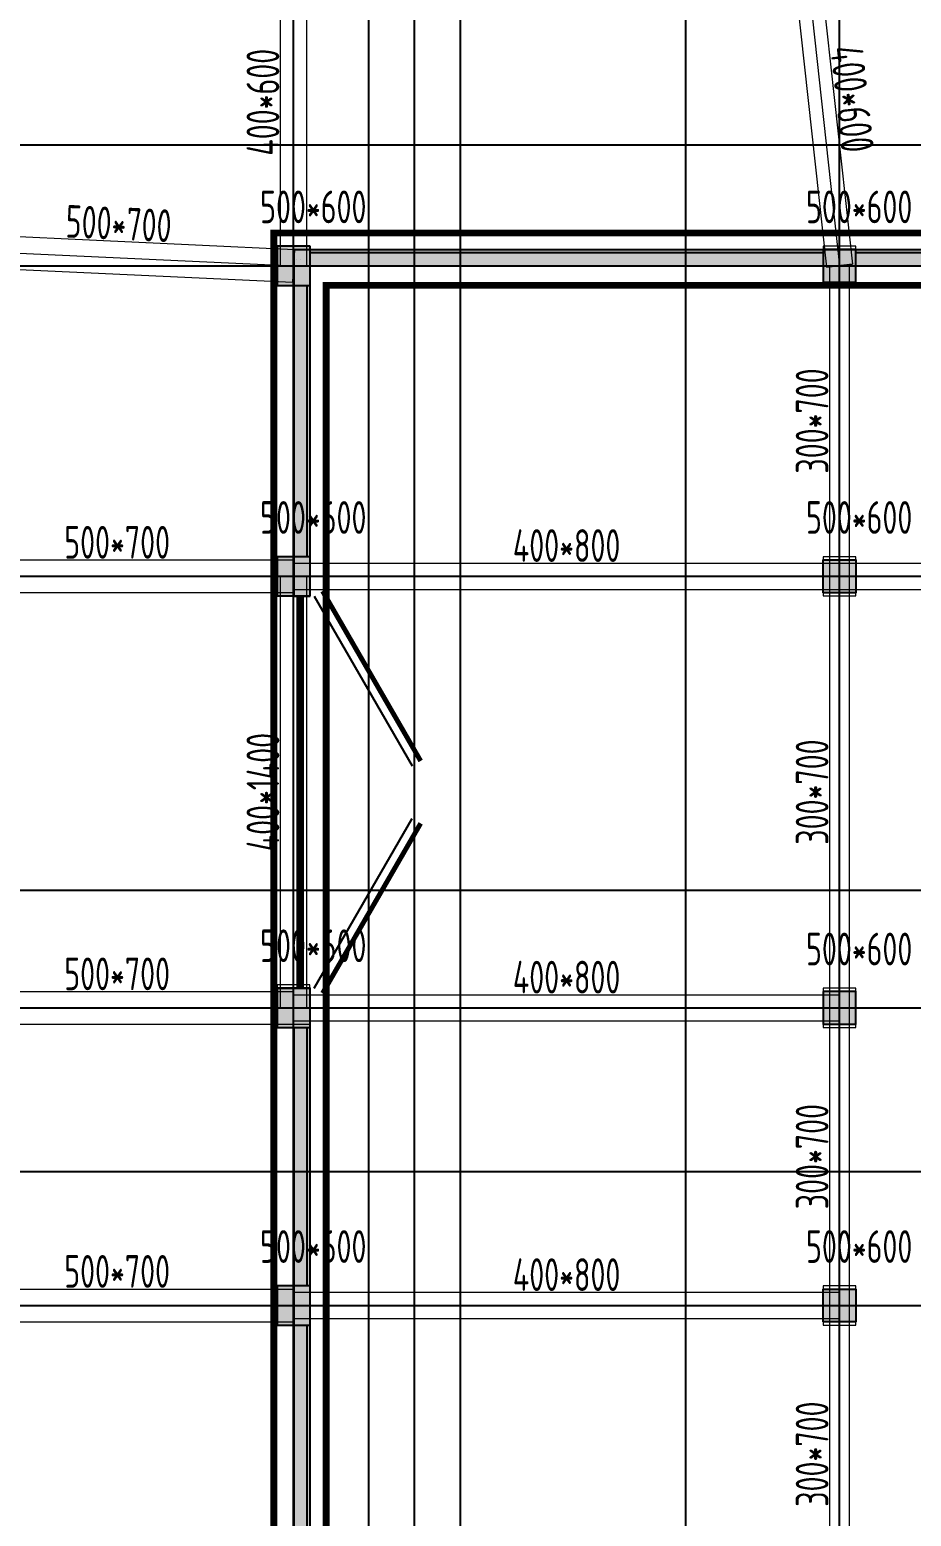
# Model space of a CAD drawing. Extents: x 369444 to 684549, y -549309 to 575337.
# Drawn here: x 460787 to 474271, y 371032 to 393766 of the extents above; entities that cross this region are included whole.
import ezdxf

# ---------------------------------------------------------------- set-up
doc = ezdxf.new("R2010")
doc.units = 0
doc.header["$LTSCALE"] = 1000
doc.header["$MEASUREMENT"] = 0
doc.linetypes.add('DASH', pattern=[0.35, 0.25, -0.1])
for name, color, linetype, lineweight, true_color in [('-1-0-1', 7, 'Continuous', 0, 0xc0c0c0), ('-1-1-2', 7, 'Continuous', 0, 0xc0c0c0), ('-2-0-1', 1, 'Continuous', 0, 0xff0000), ('-2-1-2', 9, 'Continuous', 0, 0x808080), ('1-6-1', 7, 'Continuous', 0, 0x55ff55), ('1-6-2', 7, 'Continuous', 0, 0x55ff55), ('11-6-1', 2, 'Continuous', 0, 0xffff00), ('11-6-2', 2, 'Continuous', 0, 0xffff00), ('11-6-5', 2, 'Continuous', 0, 0xffff00), ('12-6-1', 4, 'Continuous', 0, 0x00ffff), ('12-6-2', 4, 'Continuous', 0, 0x00ffff), ('12-6-5', 4, 'Continuous', 0, 0x00ffff)]:
    doc.layers.add(name, color=color, linetype=linetype, lineweight=lineweight, true_color=true_color)
for name, color, linetype in [('A-WALL-HATCH', 8, 'Continuous'), ('COLUMN', 9, 'Continuous'), ('DOTE', 1, 'Continuous'), ('PUB_HATCH', 8, 'Continuous'), ('WALL', 9, 'Continuous'), ('WINDOW', 4, 'Continuous'), ('防火分区线', 7, 'Continuous')]:
    doc.layers.add(name, color=color, linetype=linetype)
doc.styles.add('yjkcad', font='yjkeng.shx', dxfattribs={"width": 0.7, "height": 250, "bigfont": 'yjkchn.shx'})

# ---------------------------------------------------------------- blocks, each defined once
blk = doc.blocks.new('$DorLib2D$00000213')
at = {"color": 0, "linetype": 'DASH', "const_width": 0.02}
blk.add_lwpolyline([(0.5, 0), (-0.5, 0)], dxfattribs=at)
blk = doc.blocks.new('column500')
h = blk.add_hatch(color=0)
h.dxf.hatch_style = 1
h.paths.add_polyline_path([(-216381, -381440), (-215881, -381440), (-215881, -380940), (-216381, -380940)])
at = {"color": 0}
blk.add_lwpolyline([(-216381, -381440), (-215881, -381440), (-215881, -380940), (-216381, -380940)], close=True, dxfattribs=at)
blk = doc.blocks.new('_FZH')
blk.add_lwpolyline([(-0.5, -0.5), (0.5, -0.5), (0.5, 0.5), (-0.5, 0.5)], close=True)
at = {"layer": 'PUB_HATCH'}
blk.add_solid([(-0.5, -0.5), (0.5, -0.5), (-0.5, 0.5), (0.5, 0.5)], dxfattribs=at)
blk = doc.blocks.new('$DorLib2D$00000207')
at = {"color": 0}
for p, q in [((-0.5, 0.0313), (-0.067, 0.2813)), ((0.5, 0.0313), (0.067, 0.2813))]:
    blk.add_line(p, q, dxfattribs=at)
at = {"color": 0, "const_width": 0.0125}
for points in [[(-0.5125, 0.0529), (-0.0795, 0.3029)], [(0.5125, 0.0529), (0.0795, 0.3029)]]:
    blk.add_lwpolyline(points, dxfattribs=at)

msp = doc.modelspace()

# ---------------------------------------------------------------- hatches: boundary and pattern name
at = {"layer": 'A-WALL-HATCH'}
for points in [[(465074.7, 389856.6), (465074.7, 390456.6), (464574.7, 390456.6), (464574.7, 389856.6)], [(473424.7, 389906.8), (473424.7, 390406.8), (472924.7, 390406.8), (472924.7, 389906.8)], [(465074.7, 385106.6), (465074.7, 385706.6), (464574.7, 385706.6), (464574.7, 385106.6)], [(465074.7, 378505.9), (465074.7, 379105.9), (464574.7, 379105.9), (464574.7, 378505.9)], [(465074.7, 373956.6), (465074.7, 374556.6), (464574.7, 374556.6), (464574.7, 373956.6)]]:
    msp.add_hatch(color=256, dxfattribs=at).paths.add_polyline_path(points)
at = {"layer": 'PUB_HATCH'}
for points in [[(464824.6, 390406.9), (464824.6, 385106), (465074.6, 385106), (465074.6, 390156.9)], [(464824.6, 390406.9), (465074.6, 390156.9), (480774.6, 390156.8), (480524.6, 390406.8)], [(465074.6, 378506), (464824.6, 378506), (464824.6, 369406.6), (465074.6, 369406.6)]]:
    msp.add_hatch(color=256, dxfattribs=at).paths.add_polyline_path(points)

# ---------------------------------------------------------------- linework, layer by layer
at = {"layer": '-1-0-1', "color": 0}
for p in [(464824.3, 390157.1, -3600), (473174.3, 390157.1, -3600), (464824.3, 385407.1, -3600), (473174.3, 385407.1, -3600), (464824.3, 378807.1, -3600), (473174.3, 378807.1, -3600), (464824.3, 374257.1, -3600), (473174.3, 374257.1, -3600)]:
    msp.add_point(p, dxfattribs=at)
at = {"layer": '-1-1-2', "color": 0}
for p, q in [((464824.3, 390157.1, -3600), (464824.3, 390157.1)), ((473174.3, 390157.1, -3600), (473174.3, 390157.1)), ((464824.3, 385407.1, -3600), (464824.3, 385407.1)), ((473174.3, 385407.1, -3600), (473174.3, 385407.1)), ((464824.3, 378807.1, -3600), (464824.3, 378807.1)), ((473174.3, 378807.1, -3600), (473174.3, 378807.1)), ((464824.3, 374257.1, -3600), (464824.3, 374257.1)), ((473174.3, 374257.1, -3600), (473174.3, 374257.1))]:
    msp.add_line(p, q, dxfattribs=at)
at = {"layer": '-2-0-1', "color": 0}
for p, q in [((464824.3, 390157.1, -3600), (464824.3, 395157.1, -3600)), ((472624.3, 395157.1, -3600), (473174.3, 390157.1, -3600)), ((459424.3, 390407.1, -3600), (464824.3, 390157.1, -3600)), ((464824.3, 385407.1, -3600), (464824.3, 390157.1, -3600)), ((464824.3, 390157.1, -3600), (473174.3, 390157.1, -3600)), ((473174.3, 390157.1, -3600), (480674.3, 390157.1, -3600)), ((473174.3, 385407.1, -3600), (473174.3, 390157.1, -3600)), ((459424.3, 385407.1, -3600), (464824.3, 385407.1, -3600)), ((464824.3, 378807.1, -3600), (464824.3, 385407.1, -3600)), ((464824.3, 385407.1, -3600), (473174.3, 385407.1, -3600)), ((473174.3, 385407.1, -3600), (480974.3, 385407.1, -3600)), ((473174.3, 378807.1, -3600), (473174.3, 385407.1, -3600)), ((459424.3, 378807.1, -3600), (464824.3, 378807.1, -3600)), ((464824.3, 374257.1, -3600), (464824.3, 378807.1, -3600)), ((464824.3, 378807.1, -3600), (473174.3, 378807.1, -3600)), ((473174.3, 374257.1, -3600), (473174.3, 378807.1, -3600)), ((459424.3, 374257.1, -3600), (464824.3, 374257.1, -3600)), ((464824.3, 369707.1, -3600), (464824.3, 374257.1, -3600)), ((464824.3, 374257.1, -3600), (473174.3, 374257.1, -3600)), ((473174.3, 369707.1, -3600), (473174.3, 374257.1, -3600))]:
    msp.add_line(p, q, dxfattribs=at)
at = {"layer": '-2-1-2', "color": 0}
for p, q in [((464824.3, 390157.1), (464824.3, 395157.1)), ((472624.3, 395157.1), (473174.3, 390157.1)), ((459424.3, 390407.1), (464824.3, 390157.1)), ((464824.3, 385407.1), (464824.3, 390157.1)), ((464824.3, 390157.1), (473174.3, 390157.1)), ((473174.3, 390157.1), (480674.3, 390157.1)), ((473174.3, 385407.1), (473174.3, 390157.1)), ((459424.3, 385407.1), (464824.3, 385407.1)), ((464824.3, 378807.1), (464824.3, 385407.1)), ((464824.3, 385407.1), (473174.3, 385407.1)), ((473174.3, 385407.1), (480974.3, 385407.1)), ((473174.3, 378807.1), (473174.3, 385407.1)), ((459424.3, 378807.1), (464824.3, 378807.1)), ((464824.3, 374257.1), (464824.3, 378807.1)), ((464824.3, 378807.1), (473174.3, 378807.1)), ((473174.3, 374257.1), (473174.3, 378807.1)), ((459424.3, 374257.1), (464824.3, 374257.1)), ((464824.3, 369707.1), (464824.3, 374257.1)), ((464824.3, 374257.1), (473174.3, 374257.1)), ((473174.3, 369707.1), (473174.3, 374257.1))]:
    msp.add_line(p, q, dxfattribs=at)
at = {"layer": '1-6-1', "color": 0}
for p, q in [((464824.3, 390407.1, -8700), (464824.3, 390407.1, -5100)), ((473174.3, 390407.1, -8700), (464824.3, 390407.1, -8700)), ((464824.3, 390407.1, -5100), (473174.3, 390407.1, -5100)), ((464824.3, 390407.1, -8700), (464824.3, 385407.1, -8700)), ((464824.3, 390407.1, -5100), (464824.3, 390407.1, -8700)), ((464824.3, 385407.1, -5100), (464824.3, 390407.1, -5100)), ((473174.3, 390407.1, -3600), (473174.3, 390407.1)), ((480424.3, 390407.1, -3600), (473174.3, 390407.1, -3600)), ((473174.3, 390407.1), (480424.3, 390407.1)), ((473174.3, 390407.1, -5100), (473174.3, 390407.1, -8700)), ((465074.3, 390157.1, -5100), (465074.3, 390157.1, -8700)), ((473174.3, 390157.1, -5100), (465074.3, 390157.1, -5100)), ((465074.3, 390157.1, -8700), (473174.3, 390157.1, -8700)), ((465074.3, 390157.1, -5100), (465074.3, 385407.1, -5100)), ((465074.3, 390157.1, -8700), (465074.3, 390157.1, -5100)), ((465074.3, 385407.1, -8700), (465074.3, 390157.1, -8700)), ((473174.3, 390157.1), (473174.3, 390157.1, -3600)), ((480674.3, 390157.1), (473174.3, 390157.1)), ((473174.3, 390157.1, -3600), (480674.3, 390157.1, -3600)), ((473174.3, 390157.1, -8700), (473174.3, 390157.1, -5100)), ((464824.3, 385407.1, -8700), (464824.3, 385407.1, -5100)), ((464824.3, 385407.1, -8700), (465074.3, 385407.1, -8700)), ((464824.3, 385407.1, -5100), (464824.3, 385407.1, -8700)), ((465074.3, 385407.1, -5100), (464824.3, 385407.1, -5100)), ((465074.3, 385407.1, -5100), (465074.3, 385407.1, -8700)), ((465074.3, 385407.1, -8700), (465074.3, 385407.1, -5100)), ((464824.3, 378807.1, -8700), (464824.3, 374257.1, -8700)), ((464824.3, 378807.1, -5100), (464824.3, 378807.1, -8700)), ((464824.3, 374257.1, -5100), (464824.3, 378807.1, -5100)), ((464824.3, 378807.1, -8700), (464824.3, 378807.1, -5100)), ((465074.3, 378807.1, -8700), (464824.3, 378807.1, -8700)), ((464824.3, 378807.1, -5100), (465074.3, 378807.1, -5100)), ((465074.3, 378807.1, -5100), (465074.3, 374257.1, -5100)), ((465074.3, 378807.1, -8700), (465074.3, 378807.1, -5100)), ((465074.3, 374257.1, -8700), (465074.3, 378807.1, -8700)), ((465074.3, 378807.1, -5100), (465074.3, 378807.1, -8700)), ((464824.3, 374257.1, -8700), (464824.3, 374257.1, -5100)), ((464824.3, 374257.1, -8700), (464824.3, 369707.1, -8700)), ((464824.3, 374257.1, -5100), (464824.3, 374257.1, -8700)), ((464824.3, 369707.1, -5100), (464824.3, 374257.1, -5100)), ((465074.3, 374257.1, -5100), (465074.3, 374257.1, -8700)), ((465074.3, 374257.1, -5100), (465074.3, 369707.1, -5100)), ((465074.3, 374257.1, -8700), (465074.3, 374257.1, -5100)), ((465074.3, 369707.1, -8700), (465074.3, 374257.1, -8700))]:
    msp.add_line(p, q, dxfattribs=at)
at = {"layer": '1-6-2', "color": 0}
for p, q in [((464824.3, 390157.1, -5100), (464824.3, 390157.1, -8700)), ((473174.3, 390157.1, -5100), (464824.3, 390157.1, -5100)), ((464824.3, 390157.1, -8700), (473174.3, 390157.1, -8700)), ((464824.3, 390157.1, -5100), (464824.3, 385407.1, -5100)), ((464824.3, 390157.1, -8700), (464824.3, 390157.1, -5100)), ((464824.3, 385407.1, -8700), (464824.3, 390157.1, -8700)), ((473174.3, 390157.1), (473174.3, 390157.1, -3600)), ((480674.3, 390157.1), (473174.3, 390157.1)), ((473174.3, 390157.1, -3600), (480674.3, 390157.1, -3600)), ((473174.3, 390157.1, -8700), (473174.3, 390157.1, -5100)), ((464824.3, 385407.1, -5100), (464824.3, 385407.1, -8700)), ((464824.3, 378807.1, -5100), (464824.3, 374257.1, -5100)), ((464824.3, 378807.1, -8700), (464824.3, 378807.1, -5100)), ((464824.3, 374257.1, -8700), (464824.3, 378807.1, -8700)), ((464824.3, 374257.1, -5100), (464824.3, 374257.1, -8700)), ((464824.3, 374257.1, -5100), (464824.3, 369707.1, -5100)), ((464824.3, 374257.1, -8700), (464824.3, 374257.1, -5100)), ((464824.3, 369707.1, -8700), (464824.3, 374257.1, -8700))]:
    msp.add_line(p, q, dxfattribs=at)
at = {"layer": '11-6-1', "color": 0}
for p, q in [((464574.3, 390457.1), (464574.3, 389857.1)), ((465074.3, 390457.1), (464574.3, 390457.1)), ((464574.3, 390457.1, -3600), (464574.3, 389857.1, -3600)), ((465074.3, 390457.1, -3600), (464574.3, 390457.1, -3600)), ((464574.3, 390457.1, -3600), (464574.3, 390457.1)), ((465074.3, 389857.1), (465074.3, 390457.1)), ((465074.3, 389857.1, -3600), (465074.3, 390457.1, -3600)), ((465074.3, 390457.1, -3600), (465074.3, 390457.1)), ((472924.3, 390457.1), (472924.3, 389857.1)), ((473424.3, 390457.1), (472924.3, 390457.1)), ((472924.3, 390457.1, -3600), (472924.3, 389857.1, -3600)), ((473424.3, 390457.1, -3600), (472924.3, 390457.1, -3600)), ((472924.3, 390457.1, -3600), (472924.3, 390457.1)), ((473424.3, 389857.1), (473424.3, 390457.1)), ((473424.3, 389857.1, -3600), (473424.3, 390457.1, -3600)), ((473424.3, 390457.1, -3600), (473424.3, 390457.1)), ((464574.3, 389857.1), (465074.3, 389857.1)), ((464574.3, 389857.1, -3600), (465074.3, 389857.1, -3600)), ((464574.3, 389857.1, -3600), (464574.3, 389857.1)), ((465074.3, 389857.1, -3600), (465074.3, 389857.1)), ((472924.3, 389857.1), (473424.3, 389857.1)), ((472924.3, 389857.1, -3600), (473424.3, 389857.1, -3600)), ((472924.3, 389857.1, -3600), (472924.3, 389857.1)), ((473424.3, 389857.1, -3600), (473424.3, 389857.1)), ((464574.3, 385707.1), (464574.3, 385107.1)), ((465074.3, 385707.1), (464574.3, 385707.1)), ((464574.3, 385707.1, -3600), (464574.3, 385107.1, -3600)), ((465074.3, 385707.1, -3600), (464574.3, 385707.1, -3600)), ((464574.3, 385707.1, -3600), (464574.3, 385707.1)), ((465074.3, 385107.1), (465074.3, 385707.1)), ((465074.3, 385107.1, -3600), (465074.3, 385707.1, -3600)), ((465074.3, 385707.1, -3600), (465074.3, 385707.1)), ((472924.3, 385707.1), (472924.3, 385107.1)), ((473424.3, 385707.1), (472924.3, 385707.1)), ((472924.3, 385707.1, -3600), (472924.3, 385107.1, -3600)), ((473424.3, 385707.1, -3600), (472924.3, 385707.1, -3600)), ((472924.3, 385707.1, -3600), (472924.3, 385707.1)), ((473424.3, 385107.1), (473424.3, 385707.1)), ((473424.3, 385107.1, -3600), (473424.3, 385707.1, -3600)), ((473424.3, 385707.1, -3600), (473424.3, 385707.1)), ((464574.3, 385107.1), (465074.3, 385107.1)), ((464574.3, 385107.1, -3600), (465074.3, 385107.1, -3600)), ((464574.3, 385107.1, -3600), (464574.3, 385107.1)), ((465074.3, 385107.1, -3600), (465074.3, 385107.1)), ((472924.3, 385107.1), (473424.3, 385107.1)), ((472924.3, 385107.1, -3600), (473424.3, 385107.1, -3600)), ((472924.3, 385107.1, -3600), (472924.3, 385107.1)), ((473424.3, 385107.1, -3600), (473424.3, 385107.1)), ((464574.3, 379157.1, -5100), (464574.3, 378557.1, -5100)), ((465074.3, 379157.1, -5100), (464574.3, 379157.1, -5100)), ((464574.3, 379157.1, -8700), (464574.3, 378557.1, -8700)), ((465074.3, 379157.1, -8700), (464574.3, 379157.1, -8700)), ((464574.3, 379157.1, -8700), (464574.3, 379157.1, -5100)), ((465074.3, 378557.1, -5100), (465074.3, 379157.1, -5100)), ((465074.3, 378557.1, -8700), (465074.3, 379157.1, -8700)), ((465074.3, 379157.1, -8700), (465074.3, 379157.1, -5100)), ((472924.3, 379107.1, -5100), (472924.3, 378507.1, -5100)), ((473424.3, 379107.1, -5100), (472924.3, 379107.1, -5100)), ((472924.3, 379107.1, -8700), (472924.3, 378507.1, -8700)), ((473424.3, 379107.1, -8700), (472924.3, 379107.1, -8700)), ((472924.3, 379107.1, -8700), (472924.3, 379107.1, -5100)), ((473424.3, 378507.1, -5100), (473424.3, 379107.1, -5100)), ((473424.3, 378507.1, -8700), (473424.3, 379107.1, -8700)), ((473424.3, 379107.1, -8700), (473424.3, 379107.1, -5100)), ((464574.3, 378557.1, -5100), (465074.3, 378557.1, -5100)), ((464574.3, 378557.1, -8700), (465074.3, 378557.1, -8700)), ((464574.3, 378557.1, -8700), (464574.3, 378557.1, -5100)), ((465074.3, 378557.1, -8700), (465074.3, 378557.1, -5100)), ((472924.3, 378507.1, -5100), (473424.3, 378507.1, -5100)), ((472924.3, 378507.1, -8700), (473424.3, 378507.1, -8700)), ((472924.3, 378507.1, -8700), (472924.3, 378507.1, -5100)), ((473424.3, 378507.1, -8700), (473424.3, 378507.1, -5100)), ((464574.3, 374557.1), (464574.3, 373957.1)), ((465074.3, 374557.1), (464574.3, 374557.1)), ((464574.3, 374557.1, -3600), (464574.3, 373957.1, -3600)), ((465074.3, 374557.1, -3600), (464574.3, 374557.1, -3600)), ((464574.3, 374557.1, -3600), (464574.3, 374557.1)), ((465074.3, 373957.1), (465074.3, 374557.1)), ((465074.3, 373957.1, -3600), (465074.3, 374557.1, -3600)), ((465074.3, 374557.1, -3600), (465074.3, 374557.1)), ((472924.3, 374557.1, -5100), (472924.3, 373957.1, -5100)), ((473424.3, 374557.1, -5100), (472924.3, 374557.1, -5100)), ((472924.3, 374557.1, -8700), (472924.3, 373957.1, -8700)), ((473424.3, 374557.1, -8700), (472924.3, 374557.1, -8700)), ((472924.3, 374557.1, -8700), (472924.3, 374557.1, -5100)), ((473424.3, 373957.1, -5100), (473424.3, 374557.1, -5100)), ((473424.3, 373957.1, -8700), (473424.3, 374557.1, -8700)), ((473424.3, 374557.1, -8700), (473424.3, 374557.1, -5100)), ((464574.3, 373957.1), (465074.3, 373957.1)), ((464574.3, 373957.1, -3600), (465074.3, 373957.1, -3600)), ((464574.3, 373957.1, -3600), (464574.3, 373957.1)), ((465074.3, 373957.1, -3600), (465074.3, 373957.1)), ((472924.3, 373957.1, -5100), (473424.3, 373957.1, -5100)), ((472924.3, 373957.1, -8700), (473424.3, 373957.1, -8700)), ((472924.3, 373957.1, -8700), (472924.3, 373957.1, -5100)), ((473424.3, 373957.1, -8700), (473424.3, 373957.1, -5100))]:
    msp.add_line(p, q, dxfattribs=at)
at = {"layer": '11-6-2', "color": 0}
for p, q in [((464824.3, 390157.1, -3600), (464824.3, 390157.1)), ((473174.3, 390157.1, -3600), (473174.3, 390157.1)), ((464824.3, 385407.1, -3600), (464824.3, 385407.1)), ((473174.3, 385407.1, -3600), (473174.3, 385407.1)), ((464824.3, 378807.1, -8700), (464824.3, 378807.1, -5100)), ((473174.3, 378807.1, -8700), (473174.3, 378807.1, -5100)), ((464824.3, 374257.1, -3600), (464824.3, 374257.1)), ((473174.3, 374257.1, -8700), (473174.3, 374257.1, -5100))]:
    msp.add_line(p, q, dxfattribs=at)
at = {"layer": '12-6-1', "color": 0}
for p, q in [((464624.3, 390157.1, -5100), (464624.3, 395157.1, -5100)), ((464624.3, 390157.1, -5700), (464624.3, 395157.1, -5700)), ((465024.3, 390157.1, -5100), (465024.3, 395157.1, -5100)), ((465024.3, 390157.1, -5700), (465024.3, 395157.1, -5700)), ((472425.5, 395135.2, -5100), (472975.5, 390135.2, -5100)), ((472425.5, 395135.2, -5700), (472975.5, 390135.2, -5700)), ((472823.1, 395178.9, -5100), (473373.1, 390178.9, -5100)), ((472823.1, 395178.9, -5700), (473373.1, 390178.9, -5700)), ((459435.9, 390656.8), (464835.9, 390406.8)), ((459435.9, 390656.8, -700), (464835.9, 390406.8, -700)), ((464835.9, 390406.8), (464812.8, 389907.3)), ((464812.8, 389907.3, -700), (464835.9, 390406.8, -700)), ((464835.9, 390406.8, -700), (464835.9, 390406.8)), ((459412.8, 390157.3), (464812.8, 389907.3)), ((459412.8, 390157.3, -700), (464812.8, 389907.3, -700)), ((464624.3, 390157.1, -5100), (465024.3, 390157.1, -5100)), ((464624.3, 390157.1, -5700), (464624.3, 390157.1, -5100)), ((465024.3, 390157.1, -5700), (464624.3, 390157.1, -5700)), ((465024.3, 390157.1, -5100), (465024.3, 390157.1, -5700)), ((473373.1, 390178.9, -5100), (472975.5, 390135.2, -5100)), ((472975.5, 390135.2, -5700), (473373.1, 390178.9, -5700)), ((472975.5, 390135.2, -5100), (472975.5, 390135.2, -5700)), ((473024.3, 390157.1), (473324.3, 390157.1)), ((473024.3, 390157.1, -700), (473024.3, 390157.1)), ((473324.3, 390157.1, -700), (473024.3, 390157.1, -700)), ((473024.3, 385407.1), (473024.3, 390157.1)), ((473024.3, 385407.1, -700), (473024.3, 390157.1, -700)), ((473324.3, 390157.1), (473324.3, 390157.1, -700)), ((473324.3, 385407.1), (473324.3, 390157.1)), ((473324.3, 385407.1, -700), (473324.3, 390157.1, -700)), ((473373.1, 390178.9, -5700), (473373.1, 390178.9, -5100)), ((464812.8, 389907.3), (464812.8, 389907.3, -700)), ((459424.3, 385657.1), (464824.3, 385657.1)), ((459424.3, 385657.1, -700), (464824.3, 385657.1, -700)), ((464824.3, 385657.1), (464824.3, 385157.1)), ((464824.3, 385657.1, -700), (464824.3, 385657.1)), ((464824.3, 385157.1, -700), (464824.3, 385657.1, -700)), ((464824.3, 385607.1), (464824.3, 385207.1)), ((464824.3, 385607.1, -800), (464824.3, 385607.1)), ((464824.3, 385207.1, -800), (464824.3, 385607.1, -800)), ((464824.3, 385607.1), (473174.3, 385607.1)), ((464824.3, 385607.1, -800), (473174.3, 385607.1, -800)), ((473174.3, 385607.1), (473174.3, 385207.1)), ((473174.3, 385607.1, -800), (473174.3, 385607.1)), ((473174.3, 385207.1, -800), (473174.3, 385607.1, -800)), ((473174.3, 385607.1), (480974.3, 385607.1)), ((473174.3, 385607.1, -800), (480974.3, 385607.1, -800)), ((473174.3, 385607.1), (473174.3, 385207.1)), ((473174.3, 385607.1, -800), (473174.3, 385607.1)), ((473174.3, 385207.1, -800), (473174.3, 385607.1, -800)), ((464624.3, 385407.1, -5100), (465024.3, 385407.1, -5100)), ((464624.3, 385407.1, -6500), (464624.3, 385407.1, -5100)), ((465024.3, 385407.1, -6500), (464624.3, 385407.1, -6500)), ((464624.3, 378807.1, -5100), (464624.3, 385407.1, -5100)), ((464624.3, 378807.1, -6500), (464624.3, 385407.1, -6500)), ((465024.3, 385407.1, -5100), (465024.3, 385407.1, -6500)), ((465024.3, 378807.1, -5100), (465024.3, 385407.1, -5100)), ((465024.3, 378807.1, -6500), (465024.3, 385407.1, -6500)), ((473024.3, 385407.1, 0), (473324.3, 385407.1, 0)), ((473024.3, 385407.1, -700), (473024.3, 385407.1, 0)), ((473324.3, 385407.1, -700), (473024.3, 385407.1, -700)), ((473024.3, 378807.1, 0), (473024.3, 385407.1, 0)), ((473024.3, 378807.1, -700), (473024.3, 385407.1, -700)), ((473024.3, 385407.1), (473324.3, 385407.1)), ((473024.3, 385407.1, -700), (473024.3, 385407.1)), ((473324.3, 385407.1, -700), (473024.3, 385407.1, -700)), ((473324.3, 385407.1, 0), (473324.3, 385407.1, -700)), ((473324.3, 378807.1, 0), (473324.3, 385407.1, 0)), ((473324.3, 378807.1, -700), (473324.3, 385407.1, -700)), ((473324.3, 385407.1), (473324.3, 385407.1, -700)), ((459424.3, 385157.1), (464824.3, 385157.1)), ((459424.3, 385157.1, -700), (464824.3, 385157.1, -700)), ((464824.3, 385207.1), (464824.3, 385207.1, -800)), ((464824.3, 385207.1), (473174.3, 385207.1)), ((464824.3, 385207.1, -800), (473174.3, 385207.1, -800)), ((464824.3, 385157.1), (464824.3, 385157.1, -700)), ((473174.3, 385207.1), (473174.3, 385207.1, -800)), ((473174.3, 385207.1), (480974.3, 385207.1)), ((473174.3, 385207.1, -800), (480974.3, 385207.1, -800)), ((473174.3, 385207.1), (473174.3, 385207.1, -800)), ((459424.3, 379057.1), (464824.3, 379057.1)), ((459424.3, 379057.1, -700), (464824.3, 379057.1, -700)), ((464824.3, 379057.1), (464824.3, 378557.1)), ((464824.3, 379057.1, -700), (464824.3, 379057.1)), ((464824.3, 378557.1, -700), (464824.3, 379057.1, -700)), ((464824.3, 379007.1), (464824.3, 378607.1)), ((464824.3, 379007.1, -800), (464824.3, 379007.1)), ((464824.3, 378607.1, -800), (464824.3, 379007.1, -800)), ((464824.3, 379007.1), (473174.3, 379007.1)), ((464824.3, 379007.1, -800), (473174.3, 379007.1, -800)), ((473174.3, 379007.1), (473174.3, 378607.1)), ((473174.3, 379007.1, -800), (473174.3, 379007.1)), ((473174.3, 378607.1, -800), (473174.3, 379007.1, -800)), ((464624.3, 378807.1, -5100), (465024.3, 378807.1, -5100)), ((464624.3, 378807.1, -6500), (464624.3, 378807.1, -5100)), ((465024.3, 378807.1, -6500), (464624.3, 378807.1, -6500)), ((465024.3, 378807.1, -5100), (465024.3, 378807.1, -6500)), ((473024.3, 378807.1, 0), (473324.3, 378807.1, 0)), ((473024.3, 378807.1, -700), (473024.3, 378807.1, 0)), ((473324.3, 378807.1, -700), (473024.3, 378807.1, -700)), ((473024.3, 378807.1), (473324.3, 378807.1)), ((473024.3, 378807.1, -700), (473024.3, 378807.1)), ((473324.3, 378807.1, -700), (473024.3, 378807.1, -700)), ((473024.3, 374257.1), (473024.3, 378807.1)), ((473024.3, 374257.1, -700), (473024.3, 378807.1, -700)), ((473324.3, 378807.1, 0), (473324.3, 378807.1, -700)), ((473324.3, 378807.1), (473324.3, 378807.1, -700)), ((473324.3, 374257.1), (473324.3, 378807.1)), ((473324.3, 374257.1, -700), (473324.3, 378807.1, -700)), ((459424.3, 378557.1), (464824.3, 378557.1)), ((459424.3, 378557.1, -700), (464824.3, 378557.1, -700)), ((464824.3, 378607.1), (464824.3, 378607.1, -800)), ((464824.3, 378607.1), (473174.3, 378607.1)), ((464824.3, 378607.1, -800), (473174.3, 378607.1, -800)), ((464824.3, 378557.1), (464824.3, 378557.1, -700)), ((473174.3, 378607.1), (473174.3, 378607.1, -800)), ((459424.3, 374507.1), (464824.3, 374507.1)), ((459424.3, 374507.1, -700), (464824.3, 374507.1, -700)), ((464824.3, 374507.1), (464824.3, 374007.1)), ((464824.3, 374507.1, -700), (464824.3, 374507.1)), ((464824.3, 374007.1, -700), (464824.3, 374507.1, -700)), ((464824.3, 374457.1), (464824.3, 374057.1)), ((464824.3, 374457.1, -800), (464824.3, 374457.1)), ((464824.3, 374057.1, -800), (464824.3, 374457.1, -800)), ((464824.3, 374457.1), (473174.3, 374457.1)), ((464824.3, 374457.1, -800), (473174.3, 374457.1, -800)), ((473174.3, 374457.1), (473174.3, 374057.1)), ((473174.3, 374457.1, -800), (473174.3, 374457.1)), ((473174.3, 374057.1, -800), (473174.3, 374457.1, -800)), ((473024.3, 374257.1), (473324.3, 374257.1)), ((473024.3, 374257.1, -700), (473024.3, 374257.1)), ((473324.3, 374257.1, -700), (473024.3, 374257.1, -700)), ((473024.3, 374257.1), (473324.3, 374257.1)), ((473024.3, 374257.1, -700), (473024.3, 374257.1)), ((473324.3, 374257.1, -700), (473024.3, 374257.1, -700)), ((473024.3, 369707.1), (473024.3, 374257.1)), ((473024.3, 369707.1, -700), (473024.3, 374257.1, -700)), ((473324.3, 374257.1), (473324.3, 374257.1, -700)), ((473324.3, 374257.1), (473324.3, 374257.1, -700)), ((473324.3, 369707.1), (473324.3, 374257.1)), ((473324.3, 369707.1, -700), (473324.3, 374257.1, -700)), ((459424.3, 374007.1), (464824.3, 374007.1)), ((459424.3, 374007.1, -700), (464824.3, 374007.1, -700)), ((464824.3, 374057.1), (464824.3, 374057.1, -800)), ((464824.3, 374057.1), (473174.3, 374057.1)), ((464824.3, 374057.1, -800), (473174.3, 374057.1, -800)), ((464824.3, 374007.1), (464824.3, 374007.1, -700)), ((473174.3, 374057.1), (473174.3, 374057.1, -800))]:
    msp.add_line(p, q, dxfattribs=at)
at = {"layer": '12-6-2', "color": 0}
for p, q in [((464824.3, 390157.1, -5100), (464824.3, 395157.1, -5100)), ((472624.3, 395157.1, -5100), (473174.3, 390157.1, -5100)), ((459424.3, 390407.1), (464824.3, 390157.1)), ((473174.3, 385407.1), (473174.3, 390157.1)), ((459424.3, 385407.1), (464824.3, 385407.1)), ((464824.3, 378807.1, -5100), (464824.3, 385407.1, -5100)), ((464824.3, 385407.1), (473174.3, 385407.1)), ((473174.3, 385407.1), (480974.3, 385407.1)), ((473174.3, 378807.1), (473174.3, 385407.1)), ((459424.3, 378807.1), (464824.3, 378807.1)), ((464824.3, 378807.1), (473174.3, 378807.1)), ((473174.3, 374257.1), (473174.3, 378807.1)), ((459424.3, 374257.1), (464824.3, 374257.1)), ((464824.3, 374257.1), (473174.3, 374257.1)), ((473174.3, 369707.1), (473174.3, 374257.1))]:
    msp.add_line(p, q, dxfattribs=at)
at = {"layer": 'COLUMN', "color": 8}
for p, q in [((465074.7, 390456.6), (464574.7, 390456.6)), ((464574.7, 390456.6), (464574.7, 389856.6)), ((465074.7, 389856.6), (465074.7, 390456.6)), ((473424.7, 390406.8), (472924.7, 390406.8)), ((472924.7, 390406.8), (472924.7, 389906.8)), ((473424.7, 389906.8), (473424.7, 390406.8)), ((472924.7, 389906.8), (473424.7, 389906.8)), ((464574.7, 389856.6), (465074.7, 389856.6)), ((465074.7, 385706.6), (464574.7, 385706.6)), ((464574.7, 385706.6), (464574.7, 385106.6)), ((465074.7, 385106.6), (465074.7, 385706.6)), ((464574.7, 385106.6), (465074.7, 385106.6)), ((465074.7, 379105.9), (464574.7, 379105.9)), ((464574.7, 379105.9), (464574.7, 378505.9)), ((465074.7, 378505.9), (465074.7, 379105.9)), ((464574.7, 378505.9), (465074.7, 378505.9)), ((465074.7, 374556.6), (464574.7, 374556.6)), ((464574.7, 374556.6), (464574.7, 373956.6)), ((465074.7, 373956.6), (465074.7, 374556.6)), ((464574.7, 373956.6), (465074.7, 373956.6))]:
    msp.add_line(p, q, dxfattribs=at)
at = {"layer": 'DOTE', "color": 8}
for p, q in [((464824.5, 261807), (464824.5, 476704.8)), ((465974.5, 261807), (465974.5, 476704.8)), ((466674.5, 59364.2), (466674.5, 476704.8)), ((467374.5, 261807), (467374.5, 476704.8)), ((470824.5, 261807), (470824.5, 476704.8)), ((473174.5, 261807), (473174.5, 476704.8))]:
    msp.add_line(p, q, dxfattribs=at)
at = {"layer": 'DOTE', "color": 8, "lineweight": -2}
for p, q in [((377844.4, 392007), (624570.9, 392007)), ((377844.4, 390157), (624570.9, 390157)), ((377844.4, 385407), (624570.9, 385407)), ((377844.4, 380607), (624570.9, 380607)), ((377844.4, 378807), (624570.9, 378807)), ((377844.4, 376307), (624570.9, 376307)), ((377844.4, 374257), (624570.9, 374257))]:
    msp.add_line(p, q, dxfattribs=at)
at = {"layer": 'WALL'}
for p, q in [((464824.6, 390406.9), (464824.6, 385106)), ((464824.6, 390406.9), (480524.6, 390406.8)), ((465074.6, 385106), (465074.6, 390156.9)), ((465074.6, 390156.9), (480774.6, 390156.8)), ((464824.6, 385106), (465074.6, 385106)), ((465074.6, 379106.5), (464824.6, 379106.5)), ((464824.6, 378506), (464824.6, 369406.6)), ((465074.6, 369406.6), (465074.6, 378506))]:
    msp.add_line(p, q, dxfattribs=at)
at = {"layer": 'WALL', "linetype": 'ByBlock'}
for p, q in [((465074.7, 390357), (472924.7, 390357)), ((473424.7, 390357), (480274.6, 390357)), ((464824.5, 390257, 96.6), (464824.5, 390257, 96.6)), ((464874.5, 390257, 96.6), (464874.5, 390257, 96.6)), ((464924.5, 390257, 96.6), (464924.5, 390257, 96.6)), ((465074.7, 390157), (472924.7, 390157)), ((473424.7, 390157), (480524.6, 390157)), ((464824.5, 389856.6), (464824.5, 385706.6)), ((465024.5, 389856.6), (465024.5, 385706.6)), ((464824.5, 385106.6), (464824.5, 385106.4)), ((464824.5, 385106.4), (465024.5, 385106.4)), ((465024.5, 385106.4), (465024.5, 385106.6)), ((465024.5, 379106.5), (464824.5, 379106.5)), ((464824.5, 379106.5), (464824.5, 379105.9)), ((465024.5, 379105.9), (465024.5, 379106.5)), ((464824.5, 378505.9), (464824.5, 374556.6)), ((465024.5, 378505.9), (465024.5, 374556.6)), ((464824.5, 373956.6), (464824.5, 370006.6)), ((465024.5, 373956.6), (465024.5, 370006.6))]:
    msp.add_line(p, q, dxfattribs=at)
at = {"layer": '防火分区线', "color": 56, "linetype": 'DASH', "ltscale": 8, "const_width": 100}
for points in [[(464518.5, 342106.8), (464518.5, 390656.6), (480118.5, 390656.6)], [(465318.5, 342906.8), (465318.5, 389856.6), (480918.5, 389856.6)]]:
    msp.add_lwpolyline(points, dxfattribs=at)
at = {"layer": '防火分区线', "color": 5, "linetype": 'DASH', "ltscale": 8, "const_width": 100}
for points in [[(464524.5, 342906.8), (464524.5, 390656.6), (480124.5, 390656.6)], [(465324.5, 342106.8), (465324.5, 389856.6), (480924.5, 389856.6)]]:
    msp.add_lwpolyline(points, dxfattribs=at)

# ---------------------------------------------------------------- block references
at = {"layer": 'COLUMN', "color": 8, "xscale": -1, "rotation": 270}
for p in [(854364.4, 601537.9), (854364.4, 590387.9)]:
    msp.add_blockref('column500', p, dxfattribs=at)
at = {"layer": 'COLUMN', "color": 8, "rotation": 270}
msp.add_blockref('column500', (854364.4, 162676.1), dxfattribs=at)
at = {"layer": 'WALL', "xscale": 500.1238479614258, "yscale": 600.5229825973511, "zscale": 600.5229825973511}
msp.add_blockref('_FZH', (464824.7, 378806.2, 193.1), dxfattribs=at)
at = {"layer": 'WINDOW', "linetype": 'ByBlock', "lineweight": -2, "xscale": -5999.895222663879, "yscale": 5999.895222663879, "zscale": -5999.895222663879, "rotation": 270}
msp.add_blockref('$DorLib2D$00000213', (464924.5, 382106.4), dxfattribs=at)
at = {"layer": 'WINDOW', "xscale": 6000, "yscale": 6000, "zscale": 6000, "rotation": 270}
msp.add_blockref('$DorLib2D$00000207', (464949.6, 382106), dxfattribs=at)

# ---------------------------------------------------------------- texts
at = {"layer": '11-6-5', "color": 0, "char_height": 500, "attachment_point": 8, "style": 'yjkcad'}
for insert in [(465124.3, 390807.1, -3600), (473474.3, 390807.1, -3600), (465124.3, 386057.1, -3600), (473474.3, 386057.1, -3600), (465124.3, 379507.1, -3600), (473474.3, 379457.1, -3600), (465124.3, 374907.1, -3600), (473474.3, 374907.1, -3600)]:
    msp.add_mtext('500*600', dxfattribs=dict(at, insert=insert))
at = {"layer": '12-6-5', "color": 0, "char_height": 500, "attachment_point": 8, "style": 'yjkcad'}
for s, insert, rotation in [('400*600', (464604.3, 392657.1), 90), ('400*600', (473118, 392681.1), 276.2773), ('500*700', (462136.8, 390551.8), 357.34931), ('300*700', (473004.3, 387782.1), 90), ('400*1400', (464604.3, 382107.1), 90), ('300*700', (473004.3, 382107.1), 90), ('500*700', (462124.3, 379077.1), 0), ('300*700', (473004.3, 376532.1), 90), ('500*700', (462124.3, 374527.1), 0), ('300*700', (473004.3, 371982.1), 90)]:
    msp.add_mtext(s, dxfattribs=dict(at, insert=insert, rotation=rotation))
for s, insert in [('500*700', (462124.3, 385677.1)), ('400*800', (468999.3, 385627.1)), ('400*800', (468999.3, 379027.1)), ('400*800', (468999.3, 374477.1))]:
    msp.add_mtext(s, dxfattribs=dict(at, insert=insert))

doc.saveas('drawing.dxf')
